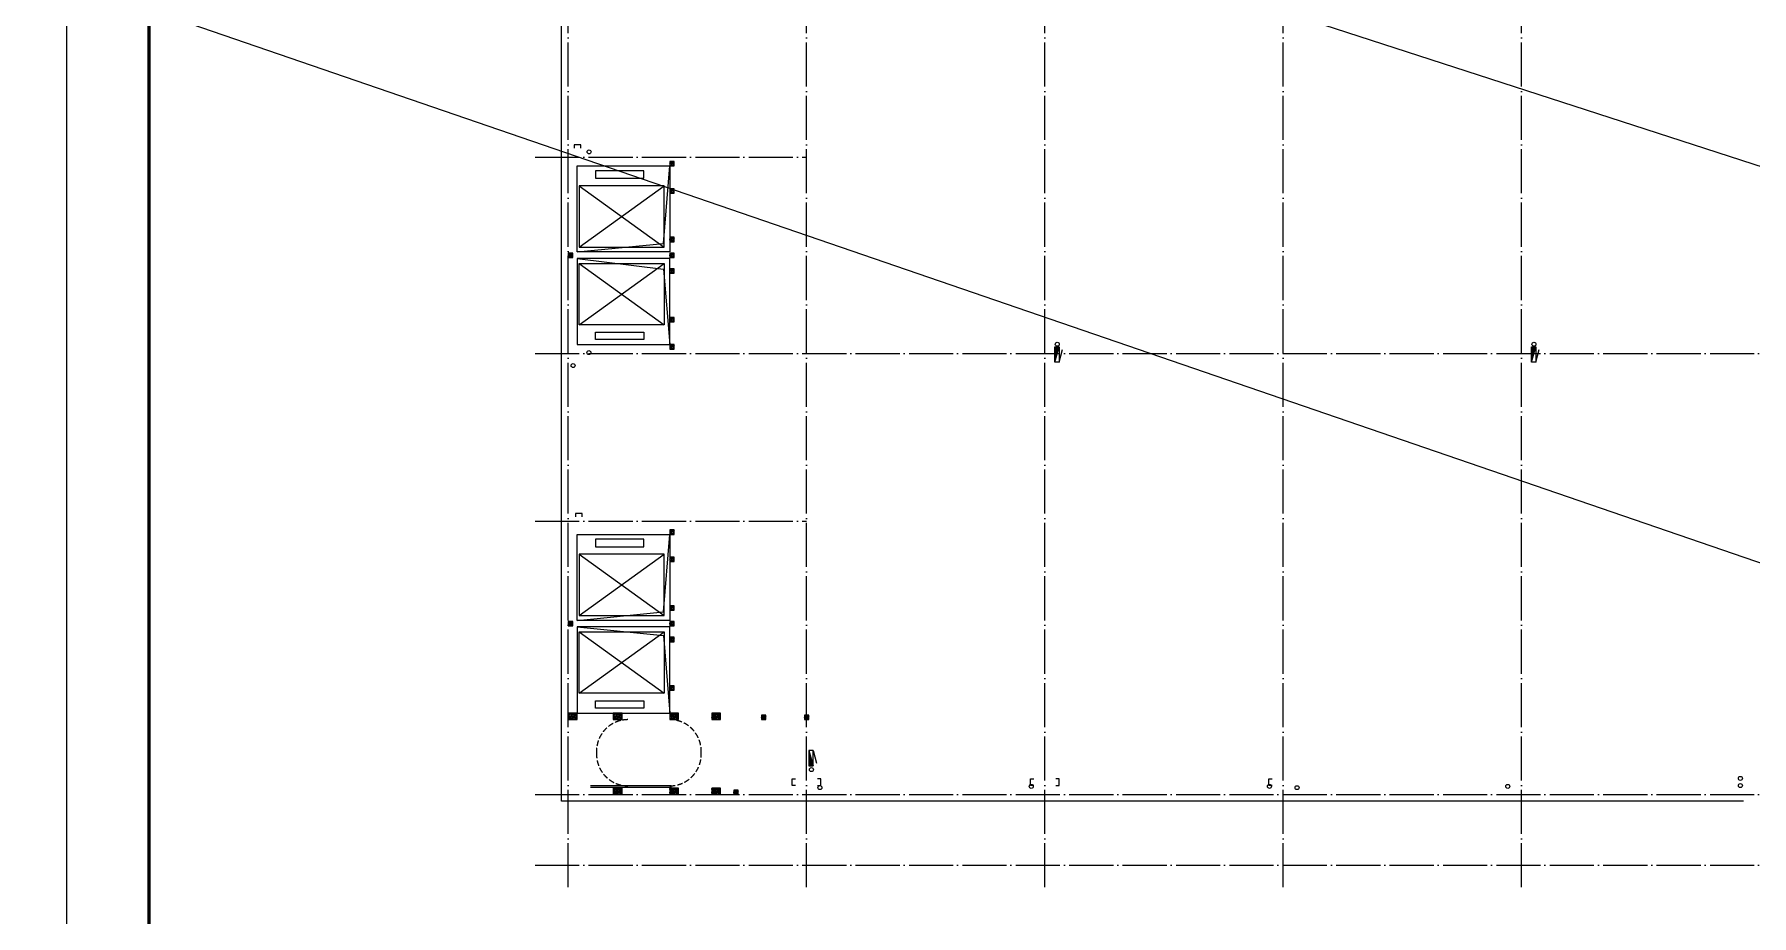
# Model space of a CAD drawing. Extents: x 6843040 to 15500510, y -6507076 to -4940511.
# Drawn here: x 8596447 to 8674268, y -5555987 to -5516037 of the extents above; entities that cross this region are included whole.
import ezdxf

# ---------------------------------------------------------------- set-up
doc = ezdxf.new("R2010")
doc.units = 0
doc.header["$LTSCALE"] = 1000
doc.header["$MEASUREMENT"] = 0
doc.linetypes.add('DASH', pattern=[0.35, 0.25, -0.1])
doc.linetypes.add('DOTE', pattern=[2.42, 2, -0.2, 0.02, -0.2])
for name, color, linetype in [('COLUMN', 10, 'Continuous'), ('DOTE', 8, 'DOTE'), ('E_LINE_6', 11, 'Continuous'), ('EQUIP_消火栓', 7, 'Continuous'), ('EVTR', 2, 'Continuous'), ('FLOOR', 9, 'Continuous'), ('plan-1', 40, 'Continuous'), ('PUB_HATCH', 8, 'Continuous'), ('PUB_TITLE', 4, 'Continuous'), ('S_SURFACE', 6, 'Continuous'), ('STAIR', 2, 'Continuous'), ('VPIPE-消防', 1, 'Continuous'), ('VPIPE-雨水', 4, 'Continuous'), ('建筑细线', 5, 'Continuous')]:
    doc.layers.add(name, color=color, linetype=linetype)
doc.layers.add('DIM_MODI', color=6, linetype='Continuous', plot=False)

# ---------------------------------------------------------------- blocks, each defined once
blk = doc.blocks.new('5层构造柱0911')
at = {"layer": 'PUB_HATCH'}
h = blk.add_hatch(dxfattribs=at)
h.set_pattern_fill('钢筋混凝土', color=256, scale=25, angle=90, style=0)
h.set_pattern_definition([(134.999998, (-301166.35, -235781.52), (-44.194175, -44.194172), []), (140, (-301166.35, -235781.52), (15.68804, 179.315045), [18.75, -206.25]), (85, (-301166.35, -235781.52), (-188.048035, -34.68783), [15, -165]), (190.4514, (-301165.04, -235766.58), (-172.35988, 144.62735), [15.93505, -175.28553]), (136.1842, (-301216.35, -235781.52), (41.37976, 266.81026), [28.125, -309.375]), (186.6356, (-301212.9, -235759.28), (-243.52946, 233.66568), [23.90257, -262.92825]), (81.1842, (-301216.35, -235781.52), (-243.52964, 233.6655), [22.5, -247.5]), (111, (-301203.85, -235756.52), (100.65473, 149.22676), [18.75, -206.25]), (56, (-301203.85, -235756.52), (-181.28751, 60.82884), [15, -165]), (161.4514, (-301195.46, -235744.08), (-80.63262, 210.05566), [15.93505, -175.28553]), (127.499998, (-301166.35, -235781.52), (-83.223463, 3.039967), [0, -163, 0, -167.5, 0, -165.625]), (97.499998, (-301166.35, -235781.52), (-98.602926, 65.767388), [0, -95.5, 0, -159.25, 0, -63.125]), (57.499998, (-301166.35, -235837.27), (5.638722, 133.455609), [0, -62.5, 0, -195, 0, -258.75]), (47.499998, (-301166.35, -235862.27), (-25.02624, 145.796543), [0, -81.25, 0, -129.5, 0, -183.75])])
edge = h.paths.add_edge_path()
edge.add_line((5250, 31700), (5050, 31700))
edge.add_line((5250, 31700), (5250, 31900))
edge.add_line((5250, 31900), (5050, 31900))
edge.add_line((5050, 31900), (5050, 31700))
h = blk.add_hatch(dxfattribs=at)
h.set_pattern_fill('钢筋混凝土', color=256, scale=25, angle=90, style=0)
h.set_pattern_definition([(134.999998, (-301166.35, -237016.52), (-44.194175, -44.194172), []), (140, (-301166.35, -237016.52), (15.68804, 179.315045), [18.75, -206.25]), (85, (-301166.35, -237016.52), (-188.048035, -34.68783), [15, -165]), (190.4514, (-301165.04, -237001.58), (-172.35988, 144.62735), [15.93505, -175.28553]), (136.1842, (-301216.35, -237016.52), (41.37976, 266.81026), [28.125, -309.375]), (186.6356, (-301212.9, -236994.28), (-243.52946, 233.66568), [23.90257, -262.92825]), (81.1842, (-301216.35, -237016.52), (-243.52964, 233.6655), [22.5, -247.5]), (111, (-301203.85, -236991.52), (100.65473, 149.22676), [18.75, -206.25]), (56, (-301203.85, -236991.52), (-181.28751, 60.82884), [15, -165]), (161.4514, (-301195.46, -236979.08), (-80.63262, 210.05566), [15.93505, -175.28553]), (127.499998, (-301166.35, -237016.52), (-83.223463, 3.039967), [0, -163, 0, -167.5, 0, -165.625]), (97.499998, (-301166.35, -237016.52), (-98.602926, 65.767388), [0, -95.5, 0, -159.25, 0, -63.125]), (57.499998, (-301166.35, -237072.27), (5.638722, 133.455609), [0, -62.5, 0, -195, 0, -258.75]), (47.499998, (-301166.35, -237097.27), (-25.02624, 145.796543), [0, -81.25, 0, -129.5, 0, -183.75])])
edge = h.paths.add_edge_path()
edge.add_line((5250, 30465), (5050, 30465))
edge.add_line((5250, 30465), (5250, 30665))
edge.add_line((5250, 30665), (5050, 30665))
edge.add_line((5050, 30665), (5050, 30465))
h = blk.add_hatch(dxfattribs=at)
h.set_pattern_fill('钢筋混凝土', color=256, scale=25, angle=90, style=0)
h.set_pattern_definition([(134.999998, (-301166.35, -239216.52), (-44.194175, -44.194172), []), (140, (-301166.35, -239216.52), (15.68804, 179.315045), [18.75, -206.25]), (85, (-301166.35, -239216.52), (-188.048035, -34.68783), [15, -165]), (190.4514, (-301165.04, -239201.58), (-172.35988, 144.62735), [15.93505, -175.28553]), (136.1842, (-301216.35, -239216.52), (41.37976, 266.81026), [28.125, -309.375]), (186.6356, (-301212.9, -239194.28), (-243.52946, 233.66568), [23.90257, -262.92825]), (81.1842, (-301216.35, -239216.52), (-243.52964, 233.6655), [22.5, -247.5]), (111, (-301203.85, -239191.52), (100.65473, 149.22676), [18.75, -206.25]), (56, (-301203.85, -239191.52), (-181.28751, 60.82884), [15, -165]), (161.4514, (-301195.46, -239179.08), (-80.63262, 210.05566), [15.93505, -175.28553]), (127.499998, (-301166.35, -239216.52), (-83.223463, 3.039967), [0, -163, 0, -167.5, 0, -165.625]), (97.499998, (-301166.35, -239216.52), (-98.602926, 65.767388), [0, -95.5, 0, -159.25, 0, -63.125]), (57.499998, (-301166.35, -239272.27), (5.638722, 133.455609), [0, -62.5, 0, -195, 0, -258.75]), (47.499998, (-301166.35, -239297.27), (-25.02624, 145.796543), [0, -81.25, 0, -129.5, 0, -183.75])])
edge = h.paths.add_edge_path()
edge.add_line((5250, 28265), (5050, 28265))
edge.add_line((5250, 28265), (5250, 28465))
edge.add_line((5250, 28465), (5050, 28465))
edge.add_line((5050, 28465), (5050, 28265))
h = blk.add_hatch(dxfattribs=at)
h.set_pattern_fill('钢筋混凝土', color=256, scale=25, angle=90, style=0)
h.set_pattern_definition([(134.999998, (-305766.35, -239931.52), (-44.194175, -44.194172), []), (140, (-305766.35, -239931.52), (15.68804, 179.315045), [18.75, -206.25]), (85, (-305766.35, -239931.52), (-188.048035, -34.68783), [15, -165]), (190.4514, (-305765.04, -239916.58), (-172.35988, 144.62735), [15.93505, -175.28553]), (136.1842, (-305816.35, -239931.52), (41.37976, 266.81026), [28.125, -309.375]), (186.6356, (-305812.9, -239909.28), (-243.52946, 233.66568), [23.90257, -262.92825]), (81.1842, (-305816.35, -239931.52), (-243.52964, 233.6655), [22.5, -247.5]), (111, (-305803.85, -239906.52), (100.65473, 149.22676), [18.75, -206.25]), (56, (-305803.85, -239906.52), (-181.28751, 60.82884), [15, -165]), (161.4514, (-305795.46, -239894.08), (-80.63262, 210.05566), [15.93505, -175.28553]), (127.499998, (-305766.35, -239931.52), (-83.223463, 3.039967), [0, -163, 0, -167.5, 0, -165.625]), (97.499998, (-305766.35, -239931.52), (-98.602926, 65.767388), [0, -95.5, 0, -159.25, 0, -63.125]), (57.499998, (-305766.35, -239987.27), (5.638722, 133.455609), [0, -62.5, 0, -195, 0, -258.75]), (47.499998, (-305766.35, -240012.27), (-25.02624, 145.796543), [0, -81.25, 0, -129.5, 0, -183.75])])
edge = h.paths.add_edge_path()
edge.add_line((650, 27550), (450, 27550))
edge.add_line((650, 27550), (650, 27750))
edge.add_line((650, 27750), (450, 27750))
edge.add_line((450, 27750), (450, 27550))
h = blk.add_hatch(dxfattribs=at)
h.set_pattern_fill('钢筋混凝土', color=256, scale=25, angle=90, style=0)
h.set_pattern_definition([(134.999998, (-301166.35, -239931.52), (-44.194175, -44.194172), []), (140, (-301166.35, -239931.52), (15.68804, 179.315045), [18.75, -206.25]), (85, (-301166.35, -239931.52), (-188.048035, -34.68783), [15, -165]), (190.4514, (-301165.04, -239916.58), (-172.35988, 144.62735), [15.93505, -175.28553]), (136.1842, (-301216.35, -239931.52), (41.37976, 266.81026), [28.125, -309.375]), (186.6356, (-301212.9, -239909.28), (-243.52946, 233.66568), [23.90257, -262.92825]), (81.1842, (-301216.35, -239931.52), (-243.52964, 233.6655), [22.5, -247.5]), (111, (-301203.85, -239906.52), (100.65473, 149.22676), [18.75, -206.25]), (56, (-301203.85, -239906.52), (-181.28751, 60.82884), [15, -165]), (161.4514, (-301195.46, -239894.08), (-80.63262, 210.05566), [15.93505, -175.28553]), (127.499998, (-301166.35, -239931.52), (-83.223463, 3.039967), [0, -163, 0, -167.5, 0, -165.625]), (97.499998, (-301166.35, -239931.52), (-98.602926, 65.767388), [0, -95.5, 0, -159.25, 0, -63.125]), (57.499998, (-301166.35, -239987.27), (5.638722, 133.455609), [0, -62.5, 0, -195, 0, -258.75]), (47.499998, (-301166.35, -240012.27), (-25.02624, 145.796543), [0, -81.25, 0, -129.5, 0, -183.75])])
edge = h.paths.add_edge_path()
edge.add_line((5250, 27550), (5050, 27550))
edge.add_line((5250, 27550), (5250, 27750))
edge.add_line((5250, 27750), (5050, 27750))
edge.add_line((5050, 27750), (5050, 27550))
h = blk.add_hatch(dxfattribs=at)
h.set_pattern_fill('钢筋混凝土', color=256, scale=25, angle=90, style=0)
h.set_pattern_definition([(134.999998, (-301166.35, -240646.52), (-44.194175, -44.194172), []), (140, (-301166.35, -240646.52), (15.68804, 179.315045), [18.75, -206.25]), (85, (-301166.35, -240646.52), (-188.048035, -34.68783), [15, -165]), (190.4514, (-301165.04, -240631.58), (-172.35988, 144.62735), [15.93505, -175.28553]), (136.1842, (-301216.35, -240646.52), (41.37976, 266.81026), [28.125, -309.375]), (186.6356, (-301212.9, -240624.28), (-243.52946, 233.66568), [23.90257, -262.92825]), (81.1842, (-301216.35, -240646.52), (-243.52964, 233.6655), [22.5, -247.5]), (111, (-301203.85, -240621.52), (100.65473, 149.22676), [18.75, -206.25]), (56, (-301203.85, -240621.52), (-181.28751, 60.82884), [15, -165]), (161.4514, (-301195.46, -240609.08), (-80.63262, 210.05566), [15.93505, -175.28553]), (127.499998, (-301166.35, -240646.52), (-83.223463, 3.039967), [0, -163, 0, -167.5, 0, -165.625]), (97.499998, (-301166.35, -240646.52), (-98.602926, 65.767388), [0, -95.5, 0, -159.25, 0, -63.125]), (57.499998, (-301166.35, -240702.27), (5.638722, 133.455609), [0, -62.5, 0, -195, 0, -258.75]), (47.499998, (-301166.35, -240727.27), (-25.02624, 145.796543), [0, -81.25, 0, -129.5, 0, -183.75])])
edge = h.paths.add_edge_path()
edge.add_line((5250, 26835), (5050, 26835))
edge.add_line((5250, 26835), (5250, 27035))
edge.add_line((5250, 27035), (5050, 27035))
edge.add_line((5050, 27035), (5050, 26835))
h = blk.add_hatch(dxfattribs=at)
h.set_pattern_fill('钢筋混凝土', color=256, scale=25, angle=90, style=0)
h.set_pattern_definition([(134.999998, (-301166.35, -242846.52), (-44.194175, -44.194172), []), (140, (-301166.35, -242846.52), (15.68804, 179.315045), [18.75, -206.25]), (85, (-301166.35, -242846.52), (-188.048035, -34.68783), [15, -165]), (190.4514, (-301165.04, -242831.58), (-172.35988, 144.62735), [15.93505, -175.28553]), (136.1842, (-301216.35, -242846.52), (41.37976, 266.81026), [28.125, -309.375]), (186.6356, (-301212.9, -242824.28), (-243.52946, 233.66568), [23.90257, -262.92825]), (81.1842, (-301216.35, -242846.52), (-243.52964, 233.6655), [22.5, -247.5]), (111, (-301203.85, -242821.52), (100.65473, 149.22676), [18.75, -206.25]), (56, (-301203.85, -242821.52), (-181.28751, 60.82884), [15, -165]), (161.4514, (-301195.46, -242809.08), (-80.63262, 210.05566), [15.93505, -175.28553]), (127.499998, (-301166.35, -242846.52), (-83.223463, 3.039967), [0, -163, 0, -167.5, 0, -165.625]), (97.499998, (-301166.35, -242846.52), (-98.602926, 65.767388), [0, -95.5, 0, -159.25, 0, -63.125]), (57.499998, (-301166.35, -242902.27), (5.638722, 133.455609), [0, -62.5, 0, -195, 0, -258.75]), (47.499998, (-301166.35, -242927.27), (-25.02624, 145.796543), [0, -81.25, 0, -129.5, 0, -183.75])])
edge = h.paths.add_edge_path()
edge.add_line((5250, 24635), (5050, 24635))
edge.add_line((5250, 24635), (5250, 24835))
edge.add_line((5250, 24835), (5050, 24835))
edge.add_line((5050, 24835), (5050, 24635))
h = blk.add_hatch(dxfattribs=at)
h.set_pattern_fill('钢筋混凝土', color=256, scale=25, angle=90, style=0)
h.set_pattern_definition([(134.999998, (-301166.35, -244081.52), (-44.194175, -44.194172), []), (140, (-301166.35, -244081.52), (15.68804, 179.315045), [18.75, -206.25]), (85, (-301166.35, -244081.52), (-188.048035, -34.68783), [15, -165]), (190.4514, (-301165.04, -244066.58), (-172.35988, 144.62735), [15.93505, -175.28553]), (136.1842, (-301216.35, -244081.52), (41.37976, 266.81026), [28.125, -309.375]), (186.6356, (-301212.9, -244059.28), (-243.52946, 233.66568), [23.90257, -262.92825]), (81.1842, (-301216.35, -244081.52), (-243.52964, 233.6655), [22.5, -247.5]), (111, (-301203.85, -244056.52), (100.65473, 149.22676), [18.75, -206.25]), (56, (-301203.85, -244056.52), (-181.28751, 60.82884), [15, -165]), (161.4514, (-301195.46, -244044.08), (-80.63262, 210.05566), [15.93505, -175.28553]), (127.499998, (-301166.35, -244081.52), (-83.223463, 3.039967), [0, -163, 0, -167.5, 0, -165.625]), (97.499998, (-301166.35, -244081.52), (-98.602926, 65.767388), [0, -95.5, 0, -159.25, 0, -63.125]), (57.499998, (-301166.35, -244137.27), (5.638722, 133.455609), [0, -62.5, 0, -195, 0, -258.75]), (47.499998, (-301166.35, -244162.27), (-25.02624, 145.796543), [0, -81.25, 0, -129.5, 0, -183.75])])
edge = h.paths.add_edge_path()
edge.add_line((5250, 23400), (5050, 23400))
edge.add_line((5250, 23400), (5250, 23600))
edge.add_line((5250, 23600), (5050, 23600))
edge.add_line((5050, 23600), (5050, 23400))
h = blk.add_hatch(dxfattribs=at)
h.set_pattern_fill('钢筋混凝土', color=256, scale=25, angle=90, style=0)
h.set_pattern_definition([(134.999998, (-301166.35, -252481.52), (-44.194175, -44.194172), []), (140, (-301166.35, -252481.52), (15.68804, 179.315045), [18.75, -206.25]), (85, (-301166.35, -252481.52), (-188.048035, -34.68783), [15, -165]), (190.4514, (-301165.04, -252466.58), (-172.35988, 144.62735), [15.93505, -175.28553]), (136.1842, (-301216.35, -252481.52), (41.37976, 266.81026), [28.125, -309.375]), (186.6356, (-301212.9, -252459.28), (-243.52946, 233.66568), [23.90257, -262.92825]), (81.1842, (-301216.35, -252481.52), (-243.52964, 233.6655), [22.5, -247.5]), (111, (-301203.85, -252456.52), (100.65473, 149.22676), [18.75, -206.25]), (56, (-301203.85, -252456.52), (-181.28751, 60.82884), [15, -165]), (161.4514, (-301195.46, -252444.08), (-80.63262, 210.05566), [15.93505, -175.28553]), (127.499998, (-301166.35, -252481.52), (-83.223463, 3.039967), [0, -163, 0, -167.5, 0, -165.625]), (97.499998, (-301166.35, -252481.52), (-98.602926, 65.767388), [0, -95.5, 0, -159.25, 0, -63.125]), (57.499998, (-301166.35, -252537.27), (5.638722, 133.455609), [0, -62.5, 0, -195, 0, -258.75]), (47.499998, (-301166.35, -252562.27), (-25.02624, 145.796543), [0, -81.25, 0, -129.5, 0, -183.75])])
edge = h.paths.add_edge_path()
edge.add_line((5250, 15000), (5050, 15000))
edge.add_line((5250, 15000), (5250, 15200))
edge.add_line((5250, 15200), (5050, 15200))
edge.add_line((5050, 15200), (5050, 15000))
h = blk.add_hatch(dxfattribs=at)
h.set_pattern_fill('钢筋混凝土', color=256, scale=25, angle=90, style=0)
h.set_pattern_definition([(134.999998, (-301166.35, -253716.52), (-44.194175, -44.194172), []), (140, (-301166.35, -253716.52), (15.68804, 179.315045), [18.75, -206.25]), (85, (-301166.35, -253716.52), (-188.048035, -34.68783), [15, -165]), (190.4514, (-301165.04, -253701.58), (-172.35988, 144.62735), [15.93505, -175.28553]), (136.1842, (-301216.35, -253716.52), (41.37976, 266.81026), [28.125, -309.375]), (186.6356, (-301212.9, -253694.28), (-243.52946, 233.66568), [23.90257, -262.92825]), (81.1842, (-301216.35, -253716.52), (-243.52964, 233.6655), [22.5, -247.5]), (111, (-301203.85, -253691.52), (100.65473, 149.22676), [18.75, -206.25]), (56, (-301203.85, -253691.52), (-181.28751, 60.82884), [15, -165]), (161.4514, (-301195.46, -253679.08), (-80.63262, 210.05566), [15.93505, -175.28553]), (127.499998, (-301166.35, -253716.52), (-83.223463, 3.039967), [0, -163, 0, -167.5, 0, -165.625]), (97.499998, (-301166.35, -253716.52), (-98.602926, 65.767388), [0, -95.5, 0, -159.25, 0, -63.125]), (57.499998, (-301166.35, -253772.27), (5.638722, 133.455609), [0, -62.5, 0, -195, 0, -258.75]), (47.499998, (-301166.35, -253797.27), (-25.02624, 145.796543), [0, -81.25, 0, -129.5, 0, -183.75])])
edge = h.paths.add_edge_path()
edge.add_line((5250, 13765), (5050, 13765))
edge.add_line((5250, 13765), (5250, 13965))
edge.add_line((5250, 13965), (5050, 13965))
edge.add_line((5050, 13965), (5050, 13765))
h = blk.add_hatch(dxfattribs=at)
h.set_pattern_fill('钢筋混凝土', color=256, scale=25, angle=90, style=0)
h.set_pattern_definition([(134.999998, (-301166.35, -255916.52), (-44.194175, -44.194172), []), (140, (-301166.35, -255916.52), (15.68804, 179.315045), [18.75, -206.25]), (85, (-301166.35, -255916.52), (-188.048035, -34.68783), [15, -165]), (190.4514, (-301165.04, -255901.58), (-172.35988, 144.62735), [15.93505, -175.28553]), (136.1842, (-301216.35, -255916.52), (41.37976, 266.81026), [28.125, -309.375]), (186.6356, (-301212.9, -255894.28), (-243.52946, 233.66568), [23.90257, -262.92825]), (81.1842, (-301216.35, -255916.52), (-243.52964, 233.6655), [22.5, -247.5]), (111, (-301203.85, -255891.52), (100.65473, 149.22676), [18.75, -206.25]), (56, (-301203.85, -255891.52), (-181.28751, 60.82884), [15, -165]), (161.4514, (-301195.46, -255879.08), (-80.63262, 210.05566), [15.93505, -175.28553]), (127.499998, (-301166.35, -255916.52), (-83.223463, 3.039967), [0, -163, 0, -167.5, 0, -165.625]), (97.499998, (-301166.35, -255916.52), (-98.602926, 65.767388), [0, -95.5, 0, -159.25, 0, -63.125]), (57.499998, (-301166.35, -255972.27), (5.638722, 133.455609), [0, -62.5, 0, -195, 0, -258.75]), (47.499998, (-301166.35, -255997.27), (-25.02624, 145.796543), [0, -81.25, 0, -129.5, 0, -183.75])])
edge = h.paths.add_edge_path()
edge.add_line((5250, 11565), (5050, 11565))
edge.add_line((5250, 11565), (5250, 11765))
edge.add_line((5250, 11765), (5050, 11765))
edge.add_line((5050, 11765), (5050, 11565))
h = blk.add_hatch(dxfattribs=at)
h.set_pattern_fill('钢筋混凝土', color=256, scale=25, angle=90, style=0)
h.set_pattern_definition([(134.999998, (-305766.35, -256631.52), (-44.194175, -44.194172), []), (140, (-305766.35, -256631.52), (15.68804, 179.315045), [18.75, -206.25]), (85, (-305766.35, -256631.52), (-188.048035, -34.68783), [15, -165]), (190.4514, (-305765.04, -256616.58), (-172.35988, 144.62735), [15.93505, -175.28553]), (136.1842, (-305816.35, -256631.52), (41.37976, 266.81026), [28.125, -309.375]), (186.6356, (-305812.9, -256609.28), (-243.52946, 233.66568), [23.90257, -262.92825]), (81.1842, (-305816.35, -256631.52), (-243.52964, 233.6655), [22.5, -247.5]), (111, (-305803.85, -256606.52), (100.65473, 149.22676), [18.75, -206.25]), (56, (-305803.85, -256606.52), (-181.28751, 60.82884), [15, -165]), (161.4514, (-305795.46, -256594.08), (-80.63262, 210.05566), [15.93505, -175.28553]), (127.499998, (-305766.35, -256631.52), (-83.223463, 3.039967), [0, -163, 0, -167.5, 0, -165.625]), (97.499998, (-305766.35, -256631.52), (-98.602926, 65.767388), [0, -95.5, 0, -159.25, 0, -63.125]), (57.499998, (-305766.35, -256687.27), (5.638722, 133.455609), [0, -62.5, 0, -195, 0, -258.75]), (47.499998, (-305766.35, -256712.27), (-25.02624, 145.796543), [0, -81.25, 0, -129.5, 0, -183.75])])
edge = h.paths.add_edge_path()
edge.add_line((650, 10850), (450, 10850))
edge.add_line((650, 10850), (650, 11050))
edge.add_line((650, 11050), (450, 11050))
edge.add_line((450, 11050), (450, 10850))
h = blk.add_hatch(dxfattribs=at)
h.set_pattern_fill('钢筋混凝土', color=256, scale=25, angle=90, style=0)
h.set_pattern_definition([(134.999998, (-301166.35, -256631.52), (-44.194175, -44.194172), []), (140, (-301166.35, -256631.52), (15.68804, 179.315045), [18.75, -206.25]), (85, (-301166.35, -256631.52), (-188.048035, -34.68783), [15, -165]), (190.4514, (-301165.04, -256616.58), (-172.35988, 144.62735), [15.93505, -175.28553]), (136.1842, (-301216.35, -256631.52), (41.37976, 266.81026), [28.125, -309.375]), (186.6356, (-301212.9, -256609.28), (-243.52946, 233.66568), [23.90257, -262.92825]), (81.1842, (-301216.35, -256631.52), (-243.52964, 233.6655), [22.5, -247.5]), (111, (-301203.85, -256606.52), (100.65473, 149.22676), [18.75, -206.25]), (56, (-301203.85, -256606.52), (-181.28751, 60.82884), [15, -165]), (161.4514, (-301195.46, -256594.08), (-80.63262, 210.05566), [15.93505, -175.28553]), (127.499998, (-301166.35, -256631.52), (-83.223463, 3.039967), [0, -163, 0, -167.5, 0, -165.625]), (97.499998, (-301166.35, -256631.52), (-98.602926, 65.767388), [0, -95.5, 0, -159.25, 0, -63.125]), (57.499998, (-301166.35, -256687.27), (5.638722, 133.455609), [0, -62.5, 0, -195, 0, -258.75]), (47.499998, (-301166.35, -256712.27), (-25.02624, 145.796543), [0, -81.25, 0, -129.5, 0, -183.75])])
edge = h.paths.add_edge_path()
edge.add_line((5250, 10850), (5050, 10850))
edge.add_line((5250, 10850), (5250, 11050))
edge.add_line((5250, 11050), (5050, 11050))
edge.add_line((5050, 11050), (5050, 10850))
h = blk.add_hatch(dxfattribs=at)
h.set_pattern_fill('钢筋混凝土', color=256, scale=25, angle=90, style=0)
h.set_pattern_definition([(134.999998, (-301166.35, -257346.52), (-44.194175, -44.194172), []), (140, (-301166.35, -257346.52), (15.68804, 179.315045), [18.75, -206.25]), (85, (-301166.35, -257346.52), (-188.048035, -34.68783), [15, -165]), (190.4514, (-301165.04, -257331.58), (-172.35988, 144.62735), [15.93505, -175.28553]), (136.1842, (-301216.35, -257346.52), (41.37976, 266.81026), [28.125, -309.375]), (186.6356, (-301212.9, -257324.28), (-243.52946, 233.66568), [23.90257, -262.92825]), (81.1842, (-301216.35, -257346.52), (-243.52964, 233.6655), [22.5, -247.5]), (111, (-301203.85, -257321.52), (100.65473, 149.22676), [18.75, -206.25]), (56, (-301203.85, -257321.52), (-181.28751, 60.82884), [15, -165]), (161.4514, (-301195.46, -257309.08), (-80.63262, 210.05566), [15.93505, -175.28553]), (127.499998, (-301166.35, -257346.52), (-83.223463, 3.039967), [0, -163, 0, -167.5, 0, -165.625]), (97.499998, (-301166.35, -257346.52), (-98.602926, 65.767388), [0, -95.5, 0, -159.25, 0, -63.125]), (57.499998, (-301166.35, -257402.27), (5.638722, 133.455609), [0, -62.5, 0, -195, 0, -258.75]), (47.499998, (-301166.35, -257427.27), (-25.02624, 145.796543), [0, -81.25, 0, -129.5, 0, -183.75])])
edge = h.paths.add_edge_path()
edge.add_line((5250, 10135), (5050, 10135))
edge.add_line((5250, 10135), (5250, 10335))
edge.add_line((5250, 10335), (5050, 10335))
edge.add_line((5050, 10335), (5050, 10135))
h = blk.add_hatch(dxfattribs=at)
h.set_pattern_fill('钢筋混凝土', color=256, scale=25, angle=90, style=0)
h.set_pattern_definition([(134.999998, (-301166.35, -259546.52), (-44.194175, -44.194172), []), (140, (-301166.35, -259546.52), (15.68804, 179.315045), [18.75, -206.25]), (85, (-301166.35, -259546.52), (-188.048035, -34.68783), [15, -165]), (190.4514, (-301165.04, -259531.58), (-172.35988, 144.62735), [15.93505, -175.28553]), (136.1842, (-301216.35, -259546.52), (41.37976, 266.81026), [28.125, -309.375]), (186.6356, (-301212.9, -259524.28), (-243.52946, 233.66568), [23.90257, -262.92825]), (81.1842, (-301216.35, -259546.52), (-243.52964, 233.6655), [22.5, -247.5]), (111, (-301203.85, -259521.52), (100.65473, 149.22676), [18.75, -206.25]), (56, (-301203.85, -259521.52), (-181.28751, 60.82884), [15, -165]), (161.4514, (-301195.46, -259509.08), (-80.63262, 210.05566), [15.93505, -175.28553]), (127.499998, (-301166.35, -259546.52), (-83.223463, 3.039967), [0, -163, 0, -167.5, 0, -165.625]), (97.499998, (-301166.35, -259546.52), (-98.602926, 65.767388), [0, -95.5, 0, -159.25, 0, -63.125]), (57.499998, (-301166.35, -259602.27), (5.638722, 133.455609), [0, -62.5, 0, -195, 0, -258.75]), (47.499998, (-301166.35, -259627.27), (-25.02624, 145.796543), [0, -81.25, 0, -129.5, 0, -183.75])])
edge = h.paths.add_edge_path()
edge.add_line((5250, 7935), (5050, 7935))
edge.add_line((5250, 7935), (5250, 8135))
edge.add_line((5250, 8135), (5050, 8135))
edge.add_line((5050, 8135), (5050, 7935))
h = blk.add_hatch(dxfattribs=at)
h.set_pattern_fill('钢筋混凝土', color=256, scale=25, angle=90, style=0)
h.set_pattern_definition([(134.999998, (-305766.35, -260881.52), (-44.194175, -44.194172), []), (140, (-305766.35, -260881.52), (15.68804, 179.315045), [18.75, -206.25]), (85, (-305766.35, -260881.52), (-188.048035, -34.68783), [15, -165]), (190.4514, (-305765.04, -260866.58), (-172.35988, 144.62735), [15.93505, -175.28553]), (136.1842, (-305816.35, -260881.52), (41.37976, 266.81026), [28.125, -309.375]), (186.6356, (-305812.9, -260859.28), (-243.52946, 233.66568), [23.90257, -262.92825]), (81.1842, (-305816.35, -260881.52), (-243.52964, 233.6655), [22.5, -247.5]), (111, (-305803.85, -260856.52), (100.65473, 149.22676), [18.75, -206.25]), (56, (-305803.85, -260856.52), (-181.28751, 60.82884), [15, -165]), (161.4514, (-305795.46, -260844.08), (-80.63262, 210.05566), [15.93505, -175.28553]), (127.499998, (-305766.35, -260881.52), (-83.223463, 3.039967), [0, -163, 0, -167.5, 0, -165.625]), (97.499998, (-305766.35, -260881.52), (-98.602926, 65.767388), [0, -95.5, 0, -159.25, 0, -63.125]), (57.499998, (-305766.35, -260937.27), (5.638722, 133.455609), [0, -62.5, 0, -195, 0, -258.75]), (47.499998, (-305766.35, -260962.27), (-25.02624, 145.796543), [0, -81.25, 0, -129.5, 0, -183.75])])
edge = h.paths.add_edge_path()
edge.add_line((850, 6600), (450, 6600))
edge.add_line((850, 6600), (850, 6900))
edge.add_line((850, 6900), (450, 6900))
edge.add_line((450, 6900), (450, 6600))
h = blk.add_hatch(dxfattribs=at)
h.set_pattern_fill('钢筋混凝土', color=256, scale=25, angle=90, style=0)
h.set_pattern_definition([(134.999998, (-303726.35, -260881.52), (-44.194175, -44.194172), []), (140, (-303726.35, -260881.52), (15.68804, 179.315045), [18.75, -206.25]), (85, (-303726.35, -260881.52), (-188.048035, -34.68783), [15, -165]), (190.4514, (-303725.04, -260866.58), (-172.35988, 144.62735), [15.93505, -175.28553]), (136.1842, (-303776.35, -260881.52), (41.37976, 266.81026), [28.125, -309.375]), (186.6356, (-303772.9, -260859.28), (-243.52946, 233.66568), [23.90257, -262.92825]), (81.1842, (-303776.35, -260881.52), (-243.52964, 233.6655), [22.5, -247.5]), (111, (-303763.85, -260856.52), (100.65473, 149.22676), [18.75, -206.25]), (56, (-303763.85, -260856.52), (-181.28751, 60.82884), [15, -165]), (161.4514, (-303755.46, -260844.08), (-80.63262, 210.05566), [15.93505, -175.28553]), (127.499998, (-303726.35, -260881.52), (-83.223463, 3.039967), [0, -163, 0, -167.5, 0, -165.625]), (97.499998, (-303726.35, -260881.52), (-98.602926, 65.767388), [0, -95.5, 0, -159.25, 0, -63.125]), (57.499998, (-303726.35, -260937.27), (5.638722, 133.455609), [0, -62.5, 0, -195, 0, -258.75]), (47.499998, (-303726.35, -260962.27), (-25.02624, 145.796543), [0, -81.25, 0, -129.5, 0, -183.75])])
edge = h.paths.add_edge_path()
edge.add_line((2890, 6600), (2490, 6600))
edge.add_line((2890, 6600), (2890, 6900))
edge.add_line((2890, 6900), (2490, 6900))
edge.add_line((2490, 6900), (2490, 6600))
h = blk.add_hatch(dxfattribs=at)
h.set_pattern_fill('钢筋混凝土', color=256, scale=25, angle=90, style=0)
h.set_pattern_definition([(134.999998, (-301166.35, -260881.52), (-44.194175, -44.194172), []), (140, (-301166.35, -260881.52), (15.68804, 179.315045), [18.75, -206.25]), (85, (-301166.35, -260881.52), (-188.048035, -34.68783), [15, -165]), (190.4514, (-301165.04, -260866.58), (-172.35988, 144.62735), [15.93505, -175.28553]), (136.1842, (-301216.35, -260881.52), (41.37976, 266.81026), [28.125, -309.375]), (186.6356, (-301212.9, -260859.28), (-243.52946, 233.66568), [23.90257, -262.92825]), (81.1842, (-301216.35, -260881.52), (-243.52964, 233.6655), [22.5, -247.5]), (111, (-301203.85, -260856.52), (100.65473, 149.22676), [18.75, -206.25]), (56, (-301203.85, -260856.52), (-181.28751, 60.82884), [15, -165]), (161.4514, (-301195.46, -260844.08), (-80.63262, 210.05566), [15.93505, -175.28553]), (127.499998, (-301166.35, -260881.52), (-83.223463, 3.039967), [0, -163, 0, -167.5, 0, -165.625]), (97.499998, (-301166.35, -260881.52), (-98.602926, 65.767388), [0, -95.5, 0, -159.25, 0, -63.125]), (57.499998, (-301166.35, -260937.27), (5.638722, 133.455609), [0, -62.5, 0, -195, 0, -258.75]), (47.499998, (-301166.35, -260962.27), (-25.02624, 145.796543), [0, -81.25, 0, -129.5, 0, -183.75])])
edge = h.paths.add_edge_path()
edge.add_line((5450, 6600), (5050, 6600))
edge.add_line((5450, 6600), (5450, 6900))
edge.add_line((5450, 6900), (5050, 6900))
edge.add_line((5050, 6900), (5050, 6600))
h = blk.add_hatch(dxfattribs=at)
h.set_pattern_fill('钢筋混凝土', color=256, scale=25, angle=90, style=0)
h.set_pattern_definition([(134.999998, (-299266.35, -260881.52), (-44.194175, -44.194172), []), (140, (-299266.35, -260881.52), (15.68804, 179.315045), [18.75, -206.25]), (85, (-299266.35, -260881.52), (-188.048035, -34.68783), [15, -165]), (190.4514, (-299265.04, -260866.58), (-172.35988, 144.62735), [15.93505, -175.28553]), (136.1842, (-299316.35, -260881.52), (41.37976, 266.81026), [28.125, -309.375]), (186.6356, (-299312.9, -260859.28), (-243.52946, 233.66568), [23.90257, -262.92825]), (81.1842, (-299316.35, -260881.52), (-243.52964, 233.6655), [22.5, -247.5]), (111, (-299303.85, -260856.52), (100.65473, 149.22676), [18.75, -206.25]), (56, (-299303.85, -260856.52), (-181.28751, 60.82884), [15, -165]), (161.4514, (-299295.46, -260844.08), (-80.63262, 210.05566), [15.93505, -175.28553]), (127.499998, (-299266.35, -260881.52), (-83.223463, 3.039967), [0, -163, 0, -167.5, 0, -165.625]), (97.499998, (-299266.35, -260881.52), (-98.602926, 65.767388), [0, -95.5, 0, -159.25, 0, -63.125]), (57.499998, (-299266.35, -260937.27), (5.638722, 133.455609), [0, -62.5, 0, -195, 0, -258.75]), (47.499998, (-299266.35, -260962.27), (-25.02624, 145.796543), [0, -81.25, 0, -129.5, 0, -183.75])])
edge = h.paths.add_edge_path()
edge.add_line((7350, 6600), (6950, 6600))
edge.add_line((7350, 6600), (7350, 6900))
edge.add_line((7350, 6900), (6950, 6900))
edge.add_line((6950, 6900), (6950, 6600))
h = blk.add_hatch(dxfattribs=at)
h.set_pattern_fill('钢筋混凝土', color=256, scale=25, angle=90, style=0)
h.set_pattern_definition([(134.999998, (-297016.35, -260881.52), (-44.194175, -44.194172), []), (140, (-297016.35, -260881.52), (15.68804, 179.315045), [18.75, -206.25]), (85, (-297016.35, -260881.52), (-188.048035, -34.68783), [15, -165]), (190.4514, (-297015.04, -260866.58), (-172.35988, 144.62735), [15.93505, -175.28553]), (136.1842, (-297066.35, -260881.52), (41.37976, 266.81026), [28.125, -309.375]), (186.6356, (-297062.9, -260859.28), (-243.52946, 233.66568), [23.90257, -262.92825]), (81.1842, (-297066.35, -260881.52), (-243.52964, 233.6655), [22.5, -247.5]), (111, (-297053.85, -260856.52), (100.65473, 149.22676), [18.75, -206.25]), (56, (-297053.85, -260856.52), (-181.28751, 60.82884), [15, -165]), (161.4514, (-297045.46, -260844.08), (-80.63262, 210.05566), [15.93505, -175.28553]), (127.499998, (-297016.35, -260881.52), (-83.223463, 3.039967), [0, -163, 0, -167.5, 0, -165.625]), (97.499998, (-297016.35, -260881.52), (-98.602926, 65.767388), [0, -95.5, 0, -159.25, 0, -63.125]), (57.499998, (-297016.35, -260937.27), (5.638722, 133.455609), [0, -62.5, 0, -195, 0, -258.75]), (47.499998, (-297016.35, -260962.27), (-25.02624, 145.796543), [0, -81.25, 0, -129.5, 0, -183.75])])
edge = h.paths.add_edge_path()
edge.add_line((9400, 6600), (9200, 6600))
edge.add_line((9400, 6600), (9400, 6800))
edge.add_line((9400, 6800), (9200, 6800))
edge.add_line((9200, 6800), (9200, 6600))
h = blk.add_hatch(dxfattribs=at)
h.set_pattern_fill('钢筋混凝土', color=256, scale=25, angle=90, style=0)
h.set_pattern_definition([(134.999998, (-295066.35, -260881.52), (-44.194175, -44.194172), []), (140, (-295066.35, -260881.52), (15.68804, 179.315045), [18.75, -206.25]), (85, (-295066.35, -260881.52), (-188.048035, -34.68783), [15, -165]), (190.4514, (-295065.04, -260866.58), (-172.35988, 144.62735), [15.93505, -175.28553]), (136.1842, (-295116.35, -260881.52), (41.37976, 266.81026), [28.125, -309.375]), (186.6356, (-295112.9, -260859.28), (-243.52946, 233.66568), [23.90257, -262.92825]), (81.1842, (-295116.35, -260881.52), (-243.52964, 233.6655), [22.5, -247.5]), (111, (-295103.85, -260856.52), (100.65473, 149.22676), [18.75, -206.25]), (56, (-295103.85, -260856.52), (-181.28751, 60.82884), [15, -165]), (161.4514, (-295095.46, -260844.08), (-80.63262, 210.05566), [15.93505, -175.28553]), (127.499998, (-295066.35, -260881.52), (-83.223463, 3.039967), [0, -163, 0, -167.5, 0, -165.625]), (97.499998, (-295066.35, -260881.52), (-98.602926, 65.767388), [0, -95.5, 0, -159.25, 0, -63.125]), (57.499998, (-295066.35, -260937.27), (5.638722, 133.455609), [0, -62.5, 0, -195, 0, -258.75]), (47.499998, (-295066.35, -260962.27), (-25.02624, 145.796543), [0, -81.25, 0, -129.5, 0, -183.75])])
edge = h.paths.add_edge_path()
edge.add_line((11350, 6600), (11150, 6600))
edge.add_line((11350, 6600), (11350, 6800))
edge.add_line((11350, 6800), (11150, 6800))
edge.add_line((11150, 6800), (11150, 6600))
h = blk.add_hatch(dxfattribs=at)
h.set_pattern_fill('钢筋混凝土', color=256, scale=25, angle=90, style=0)
h.set_pattern_definition([(134.999998, (-303726.35, -264281.52), (-44.194175, -44.194172), []), (140, (-303726.35, -264281.52), (15.68804, 179.315045), [18.75, -206.25]), (85, (-303726.35, -264281.52), (-188.048035, -34.68783), [15, -165]), (190.4514, (-303725.04, -264266.58), (-172.35988, 144.62735), [15.93505, -175.28553]), (136.1842, (-303776.35, -264281.52), (41.37976, 266.81026), [28.125, -309.375]), (186.6356, (-303772.9, -264259.28), (-243.52946, 233.66568), [23.90257, -262.92825]), (81.1842, (-303776.35, -264281.52), (-243.52964, 233.6655), [22.5, -247.5]), (111, (-303763.85, -264256.52), (100.65473, 149.22676), [18.75, -206.25]), (56, (-303763.85, -264256.52), (-181.28751, 60.82884), [15, -165]), (161.4514, (-303755.46, -264244.08), (-80.63262, 210.05566), [15.93505, -175.28553]), (127.499998, (-303726.35, -264281.52), (-83.223463, 3.039967), [0, -163, 0, -167.5, 0, -165.625]), (97.499998, (-303726.35, -264281.52), (-98.602926, 65.767388), [0, -95.5, 0, -159.25, 0, -63.125]), (57.499998, (-303726.35, -264337.27), (5.638722, 133.455609), [0, -62.5, 0, -195, 0, -258.75]), (47.499998, (-303726.35, -264362.27), (-25.02624, 145.796543), [0, -81.25, 0, -129.5, 0, -183.75])])
edge = h.paths.add_edge_path()
edge.add_line((2890, 3200), (2490, 3200))
edge.add_line((2890, 3200), (2890, 3500))
edge.add_line((2890, 3500), (2490, 3500))
edge.add_line((2490, 3500), (2490, 3200))
h = blk.add_hatch(dxfattribs=at)
h.set_pattern_fill('钢筋混凝土', color=256, scale=25, angle=90, style=0)
h.set_pattern_definition([(134.999998, (-301166.35, -264281.52), (-44.194175, -44.194172), []), (140, (-301166.35, -264281.52), (15.68804, 179.315045), [18.75, -206.25]), (85, (-301166.35, -264281.52), (-188.048035, -34.68783), [15, -165]), (190.4514, (-301165.04, -264266.58), (-172.35988, 144.62735), [15.93505, -175.28553]), (136.1842, (-301216.35, -264281.52), (41.37976, 266.81026), [28.125, -309.375]), (186.6356, (-301212.9, -264259.28), (-243.52946, 233.66568), [23.90257, -262.92825]), (81.1842, (-301216.35, -264281.52), (-243.52964, 233.6655), [22.5, -247.5]), (111, (-301203.85, -264256.52), (100.65473, 149.22676), [18.75, -206.25]), (56, (-301203.85, -264256.52), (-181.28751, 60.82884), [15, -165]), (161.4514, (-301195.46, -264244.08), (-80.63262, 210.05566), [15.93505, -175.28553]), (127.499998, (-301166.35, -264281.52), (-83.223463, 3.039967), [0, -163, 0, -167.5, 0, -165.625]), (97.499998, (-301166.35, -264281.52), (-98.602926, 65.767388), [0, -95.5, 0, -159.25, 0, -63.125]), (57.499998, (-301166.35, -264337.27), (5.638722, 133.455609), [0, -62.5, 0, -195, 0, -258.75]), (47.499998, (-301166.35, -264362.27), (-25.02624, 145.796543), [0, -81.25, 0, -129.5, 0, -183.75])])
edge = h.paths.add_edge_path()
edge.add_line((5450, 3200), (5050, 3200))
edge.add_line((5450, 3200), (5450, 3500))
edge.add_line((5450, 3500), (5050, 3500))
edge.add_line((5050, 3500), (5050, 3200))
h = blk.add_hatch(dxfattribs=at)
h.set_pattern_fill('钢筋混凝土', color=256, scale=25, angle=90, style=0)
h.set_pattern_definition([(134.999998, (-299266.35, -264281.52), (-44.194175, -44.194172), []), (140, (-299266.35, -264281.52), (15.68804, 179.315045), [18.75, -206.25]), (85, (-299266.35, -264281.52), (-188.048035, -34.68783), [15, -165]), (190.4514, (-299265.04, -264266.58), (-172.35988, 144.62735), [15.93505, -175.28553]), (136.1842, (-299316.35, -264281.52), (41.37976, 266.81026), [28.125, -309.375]), (186.6356, (-299312.9, -264259.28), (-243.52946, 233.66568), [23.90257, -262.92825]), (81.1842, (-299316.35, -264281.52), (-243.52964, 233.6655), [22.5, -247.5]), (111, (-299303.85, -264256.52), (100.65473, 149.22676), [18.75, -206.25]), (56, (-299303.85, -264256.52), (-181.28751, 60.82884), [15, -165]), (161.4514, (-299295.46, -264244.08), (-80.63262, 210.05566), [15.93505, -175.28553]), (127.499998, (-299266.35, -264281.52), (-83.223463, 3.039967), [0, -163, 0, -167.5, 0, -165.625]), (97.499998, (-299266.35, -264281.52), (-98.602926, 65.767388), [0, -95.5, 0, -159.25, 0, -63.125]), (57.499998, (-299266.35, -264337.27), (5.638722, 133.455609), [0, -62.5, 0, -195, 0, -258.75]), (47.499998, (-299266.35, -264362.27), (-25.02624, 145.796543), [0, -81.25, 0, -129.5, 0, -183.75])])
edge = h.paths.add_edge_path()
edge.add_line((7350, 3200), (6950, 3200))
edge.add_line((7350, 3200), (7350, 3500))
edge.add_line((7350, 3500), (6950, 3500))
edge.add_line((6950, 3500), (6950, 3200))
h = blk.add_hatch(dxfattribs=at)
h.set_pattern_fill('钢筋混凝土', color=256, scale=25, angle=90, style=0)
h.set_pattern_definition([(134.999998, (-298266.35, -264281.52), (-44.194175, -44.194172), []), (140, (-298266.35, -264281.52), (15.68804, 179.315045), [18.75, -206.25]), (85, (-298266.35, -264281.52), (-188.048035, -34.68783), [15, -165]), (190.4514, (-298265.04, -264266.58), (-172.35988, 144.62735), [15.93505, -175.28553]), (136.1842, (-298316.35, -264281.52), (41.37976, 266.81026), [28.125, -309.375]), (186.6356, (-298312.9, -264259.28), (-243.52946, 233.66568), [23.90257, -262.92825]), (81.1842, (-298316.35, -264281.52), (-243.52964, 233.6655), [22.5, -247.5]), (111, (-298303.85, -264256.52), (100.65473, 149.22676), [18.75, -206.25]), (56, (-298303.85, -264256.52), (-181.28751, 60.82884), [15, -165]), (161.4514, (-298295.46, -264244.08), (-80.63262, 210.05566), [15.93505, -175.28553]), (127.499998, (-298266.35, -264281.52), (-83.223463, 3.039967), [0, -163, 0, -167.5, 0, -165.625]), (97.499998, (-298266.35, -264281.52), (-98.602926, 65.767388), [0, -95.5, 0, -159.25, 0, -63.125]), (57.499998, (-298266.35, -264337.27), (5.638722, 133.455609), [0, -62.5, 0, -195, 0, -258.75]), (47.499998, (-298266.35, -264362.27), (-25.02624, 145.796543), [0, -81.25, 0, -129.5, 0, -183.75])])
edge = h.paths.add_edge_path()
edge.add_line((8150, 3200), (7950, 3200))
edge.add_line((8150, 3200), (8150, 3400))
edge.add_line((8150, 3400), (7950, 3400))
edge.add_line((7950, 3400), (7950, 3200))
at = {"layer": 'COLUMN'}
for points in [[(5050, 31700), (5250, 31700), (5250, 31900), (5050, 31900)], [(5050, 30465), (5250, 30465), (5250, 30665), (5050, 30665)], [(5050, 28265), (5250, 28265), (5250, 28465), (5050, 28465)], [(450, 27550), (650, 27550), (650, 27750), (450, 27750)], [(5050, 27550), (5250, 27550), (5250, 27750), (5050, 27750)], [(5050, 26835), (5250, 26835), (5250, 27035), (5050, 27035)], [(5050, 24635), (5250, 24635), (5250, 24835), (5050, 24835)], [(5050, 23400), (5250, 23400), (5250, 23600), (5050, 23600)], [(5050, 15000), (5250, 15000), (5250, 15200), (5050, 15200)], [(5050, 13765), (5250, 13765), (5250, 13965), (5050, 13965)], [(5050, 11565), (5250, 11565), (5250, 11765), (5050, 11765)], [(450, 10850), (650, 10850), (650, 11050), (450, 11050)], [(5050, 10850), (5250, 10850), (5250, 11050), (5050, 11050)], [(5050, 10135), (5250, 10135), (5250, 10335), (5050, 10335)], [(5050, 7935), (5250, 7935), (5250, 8135), (5050, 8135)], [(450, 6600), (850, 6600), (850, 6900), (450, 6900)], [(2490, 6600), (2890, 6600), (2890, 6900), (2490, 6900)], [(5050, 6600), (5450, 6600), (5450, 6900), (5050, 6900)], [(6950, 6600), (7350, 6600), (7350, 6900), (6950, 6900)], [(9200, 6600), (9400, 6600), (9400, 6800), (9200, 6800)], [(11150, 6600), (11350, 6600), (11350, 6800), (11150, 6800)], [(2490, 3200), (2890, 3200), (2890, 3500), (2490, 3500)], [(5050, 3200), (5450, 3200), (5450, 3500), (5050, 3500)], [(6950, 3200), (7350, 3200), (7350, 3500), (6950, 3500)], [(7950, 3200), (8150, 3200), (8150, 3400), (7950, 3400)]]:
    blk.add_lwpolyline(points, close=True, dxfattribs=at)
blk = doc.blocks.new('5~6F手摇拉杆0912')
at = {"layer": 'S_SURFACE'}
for points in [[(8621216, -5521202), (8621216, -5521052), (8620916, -5521052), (8620916, -5521202)], [(8621273, -5537902), (8621273, -5537752), (8620973, -5537752), (8620973, -5537902)], [(8630943, -5550080), (8630793, -5550080), (8630793, -5549780), (8630943, -5549780)], [(8631943, -5550080), (8632093, -5550080), (8632093, -5549780), (8631943, -5549780)], [(8641743, -5550080), (8641593, -5550080), (8641593, -5549780), (8641743, -5549780)], [(8642743, -5550080), (8642893, -5550080), (8642893, -5549780), (8642743, -5549780)], [(8652543, -5550080), (8652393, -5550080), (8652393, -5549780), (8652543, -5549780)]]:
    blk.add_lwpolyline(points, dxfattribs=at)
blk = doc.blocks.new('$TWTSYS$00000508')
for p, q in [((-0.5, 0.5), (0.32, 1.22)), ((-0.5, 0.5), (-0.5, -0.5)), ((-0.5, -0.5), (0.5, 0.5)), ((0.5, 0.5), (-0.5, 0.5)), ((0.5, -0.5), (0.5, 0.5)), ((-0.5, -0.5), (0.5, -0.5))]:
    blk.add_line(p, q)
blk.add_solid([(0.5, -0.5), (0.5, 0.5), (-0.5, -0.5)])
blk = doc.blocks.new('五层排水消防0922')
at = {"layer": 'VPIPE-消防'}
for centre in [(8642803, -5530085), (8664403, -5530085), (8631660, -5549367)]:
    blk.add_circle(centre, 90, dxfattribs=at)
at = {"layer": 'VPIPE-雨水'}
for centre in [(8621585, -5521364), (8621576, -5530464), (8620860, -5531052), (8632045, -5550183), (8641624, -5550126), (8652418, -5550126), (8653666, -5550185), (8663216, -5550126), (8673757, -5549763), (8673757, -5550091)]:
    blk.add_circle(centre, 90, dxfattribs=at)
at = {"layer": 'EQUIP_消火栓', "yscale": -200, "zscale": 700}
for p, xscale, rotation in [((8642789, -5530554), 700, 90.00000500895635), ((8664389, -5530554), 700, 90.00000500895635), ((8631643, -5548848), -700, 90)]:
    blk.add_blockref('$TWTSYS$00000508', p, dxfattribs=dict(at, xscale=xscale, rotation=rotation))

msp = doc.modelspace()

# ---------------------------------------------------------------- linework, layer by layer
msp.add_lwpolyline([(8673892.9, -5550802), (8620342.9, -5550802), (8620342.9, -5498852)])
at = {"layer": 'DIM_MODI'}
msp.add_lwpolyline([(8687163.4, -5544303.1), (7717926.7, -5211216.4), (8689989, -5527005.2)], dxfattribs=at)
at = {"layer": 'DOTE'}
for p, q in [((8620642.9, -5554702), (8620642.9, -5485702.5)), ((8631442.9, -5554702), (8631442.9, -5485702.5)), ((8642242.9, -5554702), (8642242.9, -5485702.5)), ((8653042.9, -5554702), (8653042.9, -5485702.5)), ((8663842.9, -5554702), (8663842.9, -5485702.5)), ((8619142.9, -5521602), (8631442.9, -5521602)), ((8619142.9, -5530502), (8751242.9, -5530502)), ((8619142.9, -5538102), (8631442.9, -5538102)), ((8619142.9, -5550502), (8752683.7, -5550502)), ((8619142.9, -5553702), (8752683.7, -5553702))]:
    msp.add_line(p, q, dxfattribs=at)
at = {"layer": 'E_LINE_6'}
for points in [[(8621042.9, -5525902), (8621042.9, -5522002), (8625242.9, -5522002), (8625242.9, -5525902), (8621042.9, -5525902), (8624954.5, -5525515.7), (8625242.9, -5522002)], [(8621042.9, -5526202), (8621042.9, -5530102), (8625242.9, -5530102), (8625242.9, -5526202), (8621042.9, -5526202), (8624954.5, -5526688.3), (8625242.9, -5530102)], [(8621042.9, -5542602), (8621042.9, -5538702), (8625242.9, -5538702), (8625242.9, -5542602), (8621042.9, -5542602), (8624954.5, -5542215.7), (8625242.9, -5538702)], [(8621042.9, -5542902), (8621042.9, -5546802), (8625242.9, -5546802), (8625242.9, -5542902), (8621042.9, -5542902), (8624954.5, -5543288.3), (8625242.9, -5546802)]]:
    msp.add_lwpolyline(points, dxfattribs=at)
at = {"layer": 'EVTR'}
for p, q in [((8621142.9, -5522897), (8624992.9, -5525677)), ((8621142.9, -5525677), (8624992.9, -5522897)), ((8621142.9, -5529207), (8624992.9, -5526427)), ((8621142.9, -5526427), (8624992.9, -5529207)), ((8621142.9, -5539597), (8624992.9, -5542377)), ((8621142.9, -5542377), (8624992.9, -5539597)), ((8621142.9, -5545907), (8624992.9, -5543127)), ((8621142.9, -5543127), (8624992.9, -5545907))]:
    msp.add_line(p, q, dxfattribs=at)
for points in [[(8621142.9, -5525677), (8624992.9, -5525677), (8624992.9, -5522897), (8621142.9, -5522897)], [(8621872.9, -5522562), (8624062.9, -5522562), (8624062.9, -5522227), (8621872.9, -5522227)], [(8621142.9, -5526427), (8624992.9, -5526427), (8624992.9, -5529207), (8621142.9, -5529207)], [(8621872.9, -5529542), (8624062.9, -5529542), (8624062.9, -5529877), (8621872.9, -5529877)], [(8621872.9, -5539262), (8624062.9, -5539262), (8624062.9, -5538927), (8621872.9, -5538927)], [(8621142.9, -5542377), (8624992.9, -5542377), (8624992.9, -5539597), (8621142.9, -5539597)], [(8621142.9, -5543127), (8624992.9, -5543127), (8624992.9, -5545907), (8621142.9, -5545907)], [(8621872.9, -5546242), (8624062.9, -5546242), (8624062.9, -5546577), (8621872.9, -5546577)]]:
    msp.add_lwpolyline(points, close=True, dxfattribs=at)
at = {"layer": 'FLOOR', "linetype": 'DASH'}
for points in [[(8623347.8, -5550102, -0.4297216), (8621924.8, -5548602, -0.4297216), (8623347.8, -5547102)], [(8623347.8, -5550102, -0.4297216), (8621924.8, -5548602, -0.4297216), (8623347.8, -5547102)], [(8625242.9, -5550102, 0.4297216), (8626665.9, -5548602, 0.4297216), (8625242.9, -5547102)]]:
    msp.add_lwpolyline(points, format="xyb", dxfattribs=at)
at = {"layer": 'PUB_TITLE'}
msp.add_lwpolyline([(8597898.3, -5601001.4), (8776248.3, -5601001.4), (8776248.3, -5474851.4), (8597898.3, -5474851.4)], close=True, dxfattribs=at)
at = {"layer": 'PUB_TITLE', "const_width": 150}
msp.add_lwpolyline([(8601648.3, -5599501.4), (8774748.3, -5599501.4), (8774748.3, -5476351.4), (8601648.3, -5476351.4)], close=True, dxfattribs=at)
at = {"layer": 'STAIR'}
msp.add_lwpolyline([(8621642.9, -5550162), (8625302.9, -5550162), (8625302.9, -5550102), (8621642.9, -5550102)], dxfattribs=at)

# ---------------------------------------------------------------- block references
at = {"layer": 'plan-1'}
for name in ['五层排水消防0922', '5~6F手摇拉杆0912']:
    msp.add_blockref(name, (0, 0), dxfattribs=at)
at = {"layer": '建筑细线'}
msp.add_blockref('5层构造柱0911', (8620192.9, -5553702), dxfattribs=at)

doc.saveas('drawing.dxf')
